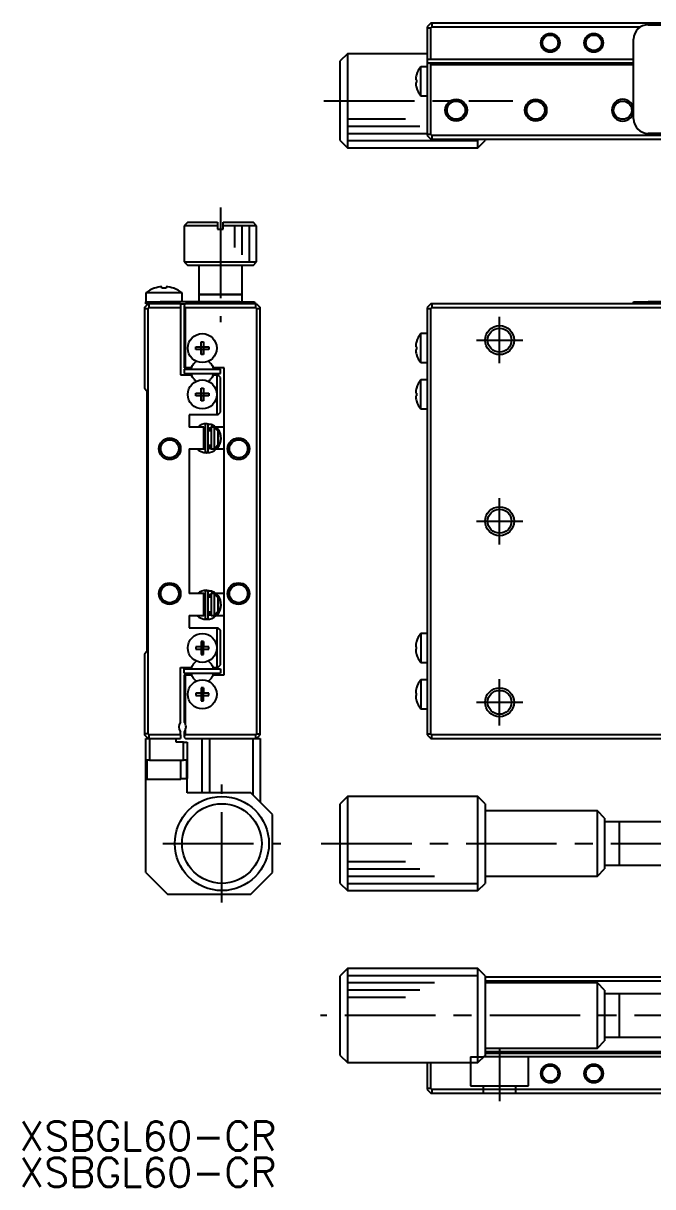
# Model space of a CAD drawing. Extents: x 14 to 364, y 13 to 174.
# Drawn here: x 14.4 to 101.4, y 13.2 to 173.8 of the extents above; entities that cross this region are included whole.
import ezdxf

# ---------------------------------------------------------------- set-up
doc = ezdxf.new("R2010")
doc.units = 0
doc.header["$LTSCALE"] = 10
doc.linetypes.add('CENTER', pattern=[2, 1.25, -0.25, 0.25, -0.25])
doc.linetypes.add('DASHED', pattern=[3.5, 2, -1.5])
doc.layers.get('0').update_dxf_attribs({"linetype": 'CONTINUOUS'})
doc.layers.add('CENTER', color=1, linetype='CENTER')
doc.styles.get("Standard").update_dxf_attribs({"font": 'txt.shx', "bigfont": '@extfont2.shx'})

msp = doc.modelspace()

# ---------------------------------------------------------------- linework, layer by layer
at = {"color": 7, "linetype": 'CONTINUOUS'}
for p, q in [((70.705071, 173.85), (70.205071, 173.35)), ((70.855071, 173.85), (70.705071, 173.85)), ((70.855071, 173.85), (70.855071, 173.35)), ((189.555071, 173.85), (70.855071, 173.85)), ((100.705071, 173.65), (113.705071, 173.65)), ((70.205071, 173.35), (70.205071, 173.2)), ((70.205071, 173.2), (70.705071, 173.2)), ((70.205071, 173.2), (70.205071, 168.85)), ((70.705071, 173.2), (70.855071, 173.35)), ((70.705071, 168.85), (70.705071, 173.2)), ((70.855071, 173.35), (99.651505, 173.35)), ((98.705071, 160.65), (98.705071, 171.65)), ((59.205071, 169.65), (58.205071, 168.65)), ((59.205071, 169.65), (59.205071, 156.65)), ((70.205071, 169.65), (59.205071, 169.65)), ((70.705071, 168.85), (70.205071, 168.85)), ((70.205071, 168.85), (70.205071, 168.15)), ((98.705071, 168.85), (70.705071, 168.85)), ((58.205071, 157.65), (58.205071, 168.65)), ((69.307071, 163.85), (69.307071, 167.85)), ((70.205071, 167.85), (69.307071, 167.85)), ((70.405071, 168.35), (70.205071, 168.15)), ((70.205071, 168.15), (70.205071, 166.65)), ((70.505071, 168.35), (70.405071, 168.35)), ((98.705071, 168.35), (70.505071, 168.35)), ((70.705071, 168.15), (70.505071, 168.35)), ((70.705071, 168.15), (98.705071, 168.15)), ((70.705071, 158.5), (70.705071, 168.15)), ((68.615212, 166.03), (68.735549, 166.03)), ((68.735549, 165.67), (68.615212, 165.67)), ((68.730926, 166.738616), (68.735549, 166.736361)), ((68.735549, 166.03), (68.735549, 165.67)), ((70.205071, 166.65), (70.205071, 165.05)), ((68.735549, 164.963639), (68.730926, 164.961384)), ((69.307071, 163.85), (70.205071, 163.85)), ((70.205071, 165.05), (70.205071, 158.5)), ((58.205071, 157.65), (59.205071, 156.65)), ((70.205071, 158.5), (70.205071, 158.35)), ((70.705071, 158.5), (70.205071, 158.5)), ((70.205071, 158.35), (70.705071, 157.85)), ((70.855071, 158.35), (70.705071, 158.5)), ((70.705071, 157.85), (70.855071, 157.85)), ((70.855071, 158.35), (70.855071, 157.85)), ((130.205071, 158.35), (70.855071, 158.35)), ((70.855071, 157.85), (189.555071, 157.85)), ((77.205071, 156.65), (77.205071, 157.85)), ((77.205071, 156.65), (78.205071, 157.65)), ((78.205071, 157.85), (78.205071, 157.65)), ((128.499198, 158.65), (100.705071, 158.65)), ((59.205071, 156.65), (77.205071, 156.65)), ((37.15, 146.4), (36.65, 145.9)), ((37.15, 146.4), (41.25, 146.4)), ((41.25, 146.4), (41.25, 145.9)), ((42.05, 146.4), (46.15, 146.4)), ((42.05, 145.9), (42.05, 146.4)), ((46.65, 145.9), (46.15, 146.4)), ((41.25, 145.9), (36.65, 145.9)), ((36.65, 145.9), (36.65, 140.9)), ((41.25, 145.9), (41.25, 145.4)), ((41.25, 145.4), (42.05, 145.4)), ((46.65, 145.9), (42.05, 145.9)), ((42.05, 145.4), (42.05, 145.9)), ((46.65, 140.9), (46.65, 145.9)), ((36.65, 140.9), (46.65, 140.9)), ((36.65, 140.9), (37.15, 140.4)), ((46.15, 140.4), (37.15, 140.4)), ((38.65, 140.4), (38.65, 136.4)), ((44.65, 136.4), (44.65, 140.4)), ((46.15, 140.4), (46.65, 140.9)), ((36.35, 136.622499), (31.35, 136.622499)), ((31.35, 136.622499), (31.35, 135.4)), ((32.533755, 137.265302), (32.5, 137.265302)), ((33.55, 137.265302), (33.55, 137.477436)), ((34.15, 137.265302), (33.55, 137.265302)), ((34.15, 137.477436), (34.15, 137.265302)), ((35.2, 137.265302), (35.166245, 137.265302)), ((36.35, 135.4), (36.35, 136.622499)), ((31.15, 134.6), (31.65, 135.1)), ((31.35, 135.1), (31.35, 135.4)), ((31.35, 135.4), (33.35, 135.4)), ((31.65, 135.1), (31.35, 135.1)), ((31.8, 135.1), (31.65, 135.1)), ((31.8, 134.6), (31.8, 135.1)), ((36.15, 135.1), (31.8, 135.1)), ((44.35, 135.4), (33.35, 135.4)), ((36.15, 135.1), (36.85, 135.1)), ((36.15, 135.1), (36.15, 134.6)), ((36.85, 135.1), (36.65, 134.9)), ((46.5, 135.1), (36.85, 135.1)), ((38.65, 136.4), (44.65, 136.4)), ((44.65, 136.4), (38.65, 136.4)), ((38.65, 136.4), (38.65, 135.4)), ((44.35, 135.4), (46.35, 135.4)), ((44.65, 135.4), (44.65, 136.4)), ((46.35, 135.4), (46.35, 135.1)), ((46.5, 135.1), (46.5, 134.6)), ((46.65, 135.1), (46.5, 135.1)), ((46.65, 135.1), (47.15, 134.6)), ((70.705071, 135.1), (70.205071, 134.6)), ((70.855071, 135.1), (70.705071, 135.1)), ((70.855071, 135.1), (70.855071, 134.6)), ((189.555071, 135.1), (70.855071, 135.1)), ((98.705071, 135.1), (98.705071, 135.4)), ((98.705071, 135.4), (100.705071, 135.4)), ((159.705071, 135.4), (100.705071, 135.4)), ((31.15, 134.6), (31.15, 134.45)), ((31.15, 134.45), (31.65, 134.45)), ((31.15, 134.45), (31.15, 123.45)), ((31.65, 134.45), (31.8, 134.6)), ((31.65, 75.75), (31.65, 134.45)), ((31.8, 134.6), (36.15, 134.6)), ((36.15, 134.6), (36.15, 125.3)), ((36.65, 134.9), (36.65, 134.8)), ((36.65, 134.8), (36.85, 134.6)), ((36.65, 134.8), (36.65, 126.3)), ((36.85, 126.3), (36.85, 134.6)), ((36.85, 134.6), (46.5, 134.6)), ((46.5, 134.6), (46.65, 134.45)), ((46.65, 134.45), (46.65, 75.75)), ((46.65, 134.45), (47.15, 134.45)), ((47.15, 134.45), (47.15, 134.6)), ((47.15, 75.75), (47.15, 134.45)), ((70.205071, 134.6), (70.205071, 134.45)), ((70.205071, 134.45), (70.705071, 134.45)), ((70.205071, 134.45), (70.205071, 129.8)), ((70.705071, 134.45), (70.855071, 134.6)), ((70.705071, 75.75), (70.705071, 134.45)), ((70.855071, 134.6), (189.555071, 134.6)), ((70.205071, 131), (69.307071, 131)), ((69.307071, 127), (69.307071, 131)), ((38.263639, 129.18), (38.97, 129.18)), ((38.263639, 128.82), (38.263639, 129.18)), ((38.97, 128.82), (38.263639, 128.82)), ((38.97, 129.886361), (39.33, 129.886361)), ((38.97, 129.18), (38.97, 129.886361)), ((38.980372, 129.169628), (38.97, 129.18)), ((38.980372, 128.830372), (38.97, 128.82)), ((38.97, 128.113639), (38.97, 128.82)), ((38.980372, 128.830372), (38.980372, 129.169628)), ((38.980372, 129.169628), (39.319628, 129.169628)), ((39.319628, 128.830372), (38.980372, 128.830372)), ((39.319628, 129.169628), (39.33, 129.18)), ((39.319628, 129.169628), (39.319628, 128.830372)), ((39.319628, 128.830372), (39.33, 128.82)), ((39.33, 129.886361), (39.33, 129.18)), ((39.33, 129.886361), (39.33, 129.18)), ((39.33, 129.18), (40.036361, 129.18)), ((39.33, 128.82), (39.33, 128.113639)), ((40.036361, 128.82), (39.33, 128.82)), ((39.33, 128.113639), (39.33, 128.82)), ((40.036361, 129.18), (40.036361, 128.82)), ((68.615212, 129.18), (68.735549, 129.18)), ((68.735549, 128.82), (68.615212, 128.82)), ((68.730926, 129.888616), (68.735549, 129.886361)), ((68.730926, 129.888616), (68.735549, 129.886361)), ((68.735549, 129.18), (68.735549, 128.82)), ((70.205071, 129.8), (70.205071, 128.2)), ((39.33, 128.113639), (38.97, 128.113639)), ((68.735549, 128.113639), (68.730926, 128.111384)), ((68.735549, 128.113639), (68.730926, 128.111384)), ((69.307071, 127), (70.205071, 127)), ((70.205071, 128.2), (70.205071, 123.4)), ((36.15, 125.3), (37.605588, 125.3)), ((36.85, 126.3), (36.65, 126.3)), ((36.65, 126.1), (36.65, 125.5)), ((36.65, 126.1), (41.65, 126.1)), ((36.65, 125.5), (41.65, 125.5)), ((37.605588, 126.3), (36.85, 126.3)), ((37.605588, 126.3), (37.775185, 126.59375)), ((37.775185, 125.00625), (37.605588, 125.3)), ((40.524815, 126.59375), (40.694412, 126.3)), ((40.694412, 125.3), (40.524815, 125.00625)), ((42.15, 126.3), (40.694412, 126.3)), ((40.694412, 125.3), (41.15, 125.3)), ((41.15, 125.3), (41.15, 122.6)), ((41.15, 125.3), (41.3, 125.3)), ((41.65, 124.95), (41.3, 125.3)), ((41.65, 125.5), (41.65, 126.1)), ((42.15, 83.9), (42.15, 126.3)), ((41.65, 120.15), (41.65, 124.95)), ((70.205071, 124.6), (69.307071, 124.6)), ((69.307071, 120.6), (69.307071, 124.6)), ((31.15, 123.45), (31.5, 123.1)), ((31.5, 123.1), (31.5, 87.1)), ((38.263639, 122.78), (38.97, 122.78)), ((38.263639, 122.42), (38.263639, 122.78)), ((38.97, 122.42), (38.263639, 122.42)), ((38.97, 123.486361), (39.33, 123.486361)), ((38.97, 122.78), (38.97, 123.486361)), ((38.980372, 122.769628), (38.97, 122.78)), ((38.980372, 122.430372), (38.97, 122.42)), ((38.97, 121.713639), (38.97, 122.42)), ((38.980372, 122.430372), (38.980372, 122.769628)), ((38.980372, 122.769628), (39.319628, 122.769628)), ((39.319628, 122.430372), (38.980372, 122.430372)), ((39.319628, 122.769628), (39.33, 122.78)), ((39.319628, 122.769628), (39.319628, 122.430372)), ((39.319628, 122.430372), (39.33, 122.42)), ((39.33, 123.486361), (39.33, 122.78)), ((39.33, 123.486361), (39.33, 122.78)), ((39.33, 122.78), (40.036361, 122.78)), ((39.33, 122.42), (39.33, 121.713639)), ((40.036361, 122.42), (39.33, 122.42)), ((39.33, 121.713639), (39.33, 122.42)), ((40.036361, 122.78), (40.036361, 122.42)), ((41.15, 122.6), (41.15, 119.8)), ((68.615212, 122.78), (68.735549, 122.78)), ((68.735549, 122.42), (68.615212, 122.42)), ((68.730926, 123.488616), (68.735549, 123.486361)), ((68.730926, 123.488616), (68.735549, 123.486361)), ((68.735549, 122.78), (68.735549, 122.42)), ((70.205071, 123.4), (70.205071, 121.8)), ((39.33, 121.713639), (38.97, 121.713639)), ((68.735549, 121.713639), (68.730926, 121.711384)), ((68.735549, 121.713639), (68.730926, 121.711384)), ((69.307071, 120.6), (70.205071, 120.6)), ((70.205071, 121.8), (70.205071, 88.4)), ((37.35, 119.8), (37.35, 118.1)), ((41.15, 119.8), (37.35, 119.8)), ((41.3, 119.8), (41.15, 119.8)), ((41.3, 119.8), (41.65, 120.15)), ((39.35, 118.1), (37.35, 118.1)), ((39.349981, 118.055994), (39.529753, 118.09355)), ((39.35, 115.1), (39.35, 118.1)), ((39.35, 117.6), (39.35, 118.1)), ((39.35, 115.6), (39.35, 117.6)), ((39.35, 115.6), (39.35, 117.6)), ((39.529816, 117.6), (39.35, 117.6)), ((39.529816, 118.333916), (39.529816, 114.783916)), ((40.472605, 118.424494), (39.782406, 118.557427)), ((39.970851, 118.402778), (39.969203, 118.402078)), ((40.004142, 118.415911), (39.970851, 118.402778)), ((39.979816, 114.783916), (39.979816, 118.333916)), ((39.979816, 117.734432), (39.980115, 117.747214)), ((40.35, 117.6), (39.979816, 117.6)), ((39.980115, 117.747214), (39.981062, 117.760674)), ((39.981062, 117.760674), (39.982657, 117.774071)), ((39.982657, 117.774071), (39.984896, 117.787374)), ((39.984896, 117.787374), (39.987774, 117.800553)), ((39.987774, 117.800553), (39.991285, 117.813577)), ((39.991285, 117.813577), (39.995421, 117.826416)), ((39.995421, 117.826416), (40.000174, 117.83904)), ((40.000174, 117.83904), (40.005535, 117.851419)), ((40.038035, 118.427364), (40.004142, 118.415911)), ((40.005535, 117.851419), (40.011491, 117.863525)), ((40.011491, 117.863525), (40.018031, 117.875328)), ((40.018031, 117.875328), (40.025141, 117.886801)), ((40.025141, 117.886801), (40.032805, 117.897914)), ((40.032805, 117.897914), (40.041008, 117.908642)), ((40.072447, 118.437108), (40.038035, 118.427364)), ((40.041008, 117.908642), (40.049731, 117.918956)), ((40.049731, 117.918956), (40.058957, 117.928831)), ((40.058957, 117.928831), (40.068664, 117.938242)), ((40.068664, 117.938242), (40.078832, 117.947163)), ((40.107295, 118.445121), (40.072447, 118.437108)), ((40.078832, 117.947163), (40.089436, 117.955572)), ((40.089436, 117.955572), (40.100453, 117.963444)), ((40.100453, 117.963444), (40.111858, 117.970758)), ((40.142492, 118.451384), (40.107295, 118.445121)), ((40.111858, 117.970758), (40.123623, 117.977494)), ((40.123623, 117.977494), (40.13572, 117.983632)), ((40.13572, 117.983632), (40.14812, 117.989154)), ((40.177953, 118.455881), (40.142492, 118.451384)), ((40.14812, 117.989154), (40.160791, 117.994043)), ((40.15, 117.990311), (40.15, 117.6)), ((40.160791, 117.994043), (40.173702, 117.998284)), ((40.173702, 117.998284), (40.186821, 118.001863)), ((40.213591, 118.458601), (40.177953, 118.455881)), ((40.186821, 118.001863), (40.200112, 118.00477)), ((40.200112, 118.00477), (40.213541, 118.006994)), ((40.213541, 118.006994), (40.227073, 118.008528)), ((40.24932, 118.459538), (40.213591, 118.458601)), ((40.227073, 118.008528), (40.240671, 118.009367)), ((40.240671, 118.009367), (40.254299, 118.009506)), ((40.285052, 118.458688), (40.24932, 118.459538)), ((40.254299, 118.009506), (40.26792, 118.008946)), ((40.26792, 118.008946), (40.281497, 118.007686)), ((40.281497, 118.007686), (40.294992, 118.00573)), ((40.320699, 118.456055), (40.285052, 118.458688)), ((40.294992, 118.00573), (40.30837, 118.003084)), ((40.30837, 118.003084), (40.321595, 117.999756)), ((40.356175, 118.451645), (40.320699, 118.456055)), ((40.321595, 117.999756), (40.33463, 117.995756)), ((40.33463, 117.995756), (40.347441, 117.991095)), ((40.347441, 117.991095), (40.35272, 117.988955)), ((40.35, 118.1), (40.35, 115.1)), ((40.85, 118.1), (40.35, 118.1)), ((40.350493, 117.991033), (40.362038, 117.98618)), ((40.391393, 118.445466), (40.356175, 118.451645)), ((40.426266, 118.437534), (40.391393, 118.445466)), ((40.46071, 118.427868), (40.426266, 118.437534)), ((40.427918, 118.1), (40.434733, 118.114132)), ((40.434733, 118.114132), (40.441574, 118.128732)), ((40.45897, 118.142141), (40.439088, 118.099998)), ((40.441574, 118.128732), (40.448404, 118.143717)), ((40.448404, 118.143717), (40.455183, 118.159002)), ((40.455183, 118.159002), (40.461872, 118.174499)), ((40.535107, 118.399333), (40.45897, 118.142141)), ((40.494637, 118.416491), (40.46071, 118.427868)), ((40.461872, 118.174499), (40.468435, 118.190122)), ((40.468435, 118.190122), (40.474833, 118.205782)), ((40.474833, 118.205782), (40.481031, 118.221389)), ((40.481031, 118.221389), (40.486993, 118.236855)), ((40.486993, 118.236855), (40.492685, 118.252092)), ((40.492685, 118.252092), (40.498075, 118.267015)), ((40.52622, 118.404162), (40.494637, 118.416491)), ((40.498075, 118.267015), (40.503133, 118.281537)), ((40.503133, 118.281537), (40.50783, 118.295578)), ((40.50783, 118.295578), (40.512139, 118.309057)), ((40.512139, 118.309057), (40.516036, 118.321898)), ((40.516036, 118.321898), (40.519498, 118.334027)), ((40.519498, 118.334027), (40.522506, 118.345377)), ((40.522506, 118.345377), (40.525044, 118.355883)), ((40.525044, 118.355883), (40.527096, 118.365484)), ((40.5284, 118.402135), (40.52622, 118.404162)), ((40.527096, 118.365484), (40.52865, 118.374128)), ((40.529765, 118.398224), (40.5284, 118.402135)), ((40.52865, 118.374128), (40.529699, 118.381764)), ((40.529699, 118.381764), (40.530236, 118.388349)), ((40.530258, 118.393846), (40.529765, 118.398224)), ((40.530236, 118.388349), (40.530258, 118.393846)), ((40.551237, 118.392343), (40.534566, 118.399494)), ((40.85, 118.045683), (40.85, 118.1)), ((40.85, 115.154317), (40.85, 118.045683)), ((40.85, 118.045683), (41.35, 117.516515)), ((42.15, 118.1), (41.027788, 118.1)), ((41.35, 117.516515), (41.35, 115.683485)), ((41.35, 115.683485), (41.35, 117.516515)), ((41.35, 115.683485), (40.85, 115.154317)), ((37.35, 115.1), (37.35, 95.1)), ((37.35, 115.1), (39.35, 115.1)), ((39.529754, 115.024597), (39.229278, 115.099647)), ((39.35, 115.1), (39.35, 115.6)), ((39.35, 115.6), (39.529816, 115.6)), ((39.979816, 115.6), (40.35, 115.6)), ((39.979839, 115.379975), (39.979816, 115.383399)), ((39.980336, 115.366488), (39.979839, 115.379975)), ((39.981483, 115.353037), (39.980336, 115.366488)), ((39.983278, 115.339654), (39.981483, 115.353037)), ((39.985717, 115.32637), (39.983278, 115.339654)), ((39.988796, 115.313216), (39.985717, 115.32637)), ((39.99251, 115.300222), (39.988796, 115.313216)), ((39.996851, 115.287418), (39.99251, 115.300222)), ((40.00181, 115.274836), (39.996851, 115.287418)), ((40.007377, 115.262505), (40.00181, 115.274836)), ((40.013542, 115.250456), (40.007377, 115.262505)), ((40.020292, 115.238717), (40.013542, 115.250456)), ((40.027613, 115.227317), (40.020292, 115.238717)), ((40.035488, 115.216286), (40.027613, 115.227317)), ((40.043902, 115.205652), (40.035488, 115.216286)), ((40.052837, 115.195441), (40.043902, 115.205652)), ((40.062271, 115.185681), (40.052837, 115.195441)), ((40.072185, 115.176398), (40.062271, 115.185681)), ((40.082555, 115.167616), (40.072185, 115.176398)), ((40.093358, 115.159361), (40.082555, 115.167616)), ((40.104567, 115.151655), (40.093358, 115.159361)), ((40.116156, 115.14452), (40.104567, 115.151655)), ((40.128095, 115.137978), (40.116156, 115.14452)), ((40.140356, 115.132046), (40.128095, 115.137978)), ((40.152907, 115.126743), (40.140356, 115.132046)), ((40.15, 115.6), (40.15, 115.127521)), ((40.165716, 115.122085), (40.152907, 115.126743)), ((40.178749, 115.118085), (40.165716, 115.122085)), ((40.191971, 115.114757), (40.178749, 115.118085)), ((40.205349, 115.112109), (40.191971, 115.114757)), ((40.218845, 115.110152), (40.205349, 115.112109)), ((40.232423, 115.108889), (40.218845, 115.110152)), ((40.246046, 115.108325), (40.232423, 115.108889)), ((40.259677, 115.108462), (40.246046, 115.108325)), ((40.27328, 115.109299), (40.259677, 115.108462)), ((40.286818, 115.110832), (40.27328, 115.109299)), ((40.300253, 115.113056), (40.286818, 115.110832)), ((40.313551, 115.115965), (40.300253, 115.113056)), ((40.326676, 115.119548), (40.313551, 115.115965)), ((40.339594, 115.123794), (40.326676, 115.119548)), ((40.35272, 115.128876), (40.339594, 115.123794)), ((40.35, 115.1), (40.85, 115.1)), ((40.469847, 114.692842), (40.52622, 114.713669)), ((40.525737, 114.714617), (40.546744, 114.723542)), ((40.85, 115.1), (40.85, 115.154317)), ((41.121027, 115.1), (41.121128, 115.1)), ((41.121168, 115.1), (42.15, 115.1)), ((39.35, 95.1), (37.35, 95.1)), ((39.349981, 95.055994), (39.529753, 95.09355)), ((39.35, 92.1), (39.35, 95.1)), ((39.35, 94.6), (39.35, 95.1)), ((39.529816, 95.333916), (39.529816, 91.783916)), ((40.472605, 95.424494), (39.782406, 95.557427)), ((39.970851, 95.402778), (39.969203, 95.402078)), ((40.004142, 95.415911), (39.970851, 95.402778)), ((39.979816, 91.783916), (39.979816, 95.333916)), ((39.981062, 94.760674), (39.982657, 94.774071)), ((39.982657, 94.774071), (39.984896, 94.787374)), ((39.984896, 94.787374), (39.987774, 94.800553)), ((39.987774, 94.800553), (39.991285, 94.813577)), ((39.991285, 94.813577), (39.995421, 94.826416)), ((39.995421, 94.826416), (40.000174, 94.83904)), ((40.000174, 94.83904), (40.005535, 94.851419)), ((40.038035, 95.427364), (40.004142, 95.415911)), ((40.005535, 94.851419), (40.011491, 94.863525)), ((40.011491, 94.863525), (40.018031, 94.875328)), ((40.018031, 94.875328), (40.025141, 94.886801)), ((40.025141, 94.886801), (40.032805, 94.897914)), ((40.032805, 94.897914), (40.041008, 94.908642)), ((40.072447, 95.437108), (40.038035, 95.427364)), ((40.041008, 94.908642), (40.049731, 94.918956)), ((40.049731, 94.918956), (40.058957, 94.928831)), ((40.058957, 94.928831), (40.068664, 94.938242)), ((40.068664, 94.938242), (40.078832, 94.947163)), ((40.107295, 95.445121), (40.072447, 95.437108)), ((40.078832, 94.947163), (40.089436, 94.955572)), ((40.089436, 94.955572), (40.100453, 94.963444)), ((40.100453, 94.963444), (40.111858, 94.970758)), ((40.142492, 95.451384), (40.107295, 95.445121)), ((40.111858, 94.970758), (40.123623, 94.977494)), ((40.123623, 94.977494), (40.13572, 94.983632)), ((40.13572, 94.983632), (40.14812, 94.989154)), ((40.177953, 95.455881), (40.142492, 95.451384)), ((40.14812, 94.989154), (40.160791, 94.994043)), ((40.15, 94.990311), (40.15, 94.6)), ((40.160791, 94.994043), (40.173702, 94.998284)), ((40.173702, 94.998284), (40.186821, 95.001863)), ((40.213591, 95.458601), (40.177953, 95.455881)), ((40.186821, 95.001863), (40.200112, 95.00477)), ((40.200112, 95.00477), (40.213541, 95.006994)), ((40.213541, 95.006994), (40.227073, 95.008528)), ((40.24932, 95.459538), (40.213591, 95.458601)), ((40.227073, 95.008528), (40.240671, 95.009367)), ((40.240671, 95.009367), (40.254299, 95.009506)), ((40.285052, 95.458688), (40.24932, 95.459538)), ((40.254299, 95.009506), (40.26792, 95.008946)), ((40.26792, 95.008946), (40.281497, 95.007686)), ((40.281497, 95.007686), (40.294992, 95.00573)), ((40.320699, 95.456055), (40.285052, 95.458688)), ((40.294992, 95.00573), (40.30837, 95.003084)), ((40.30837, 95.003084), (40.321595, 94.999756)), ((40.356175, 95.451645), (40.320699, 95.456055)), ((40.321595, 94.999756), (40.33463, 94.995756)), ((40.33463, 94.995756), (40.347441, 94.991095)), ((40.347441, 94.991095), (40.35272, 94.988955)), ((40.35, 95.1), (40.35, 92.1)), ((40.85, 95.1), (40.35, 95.1)), ((40.355008, 94.989148), (40.367472, 94.983856)), ((40.391393, 95.445466), (40.356175, 95.451645)), ((40.426266, 95.437534), (40.391393, 95.445466)), ((40.46071, 95.427868), (40.426266, 95.437534)), ((40.427918, 95.1), (40.434716, 95.114098)), ((40.434716, 95.114098), (40.441542, 95.128662)), ((40.45897, 95.142141), (40.439088, 95.099998)), ((40.441542, 95.128662), (40.448355, 95.143608)), ((40.448355, 95.143608), (40.455118, 95.158854)), ((40.455118, 95.158854), (40.461793, 95.174313)), ((40.535107, 95.399333), (40.45897, 95.142141)), ((40.494637, 95.416491), (40.46071, 95.427868)), ((40.461793, 95.174313), (40.468342, 95.189897)), ((40.468342, 95.189897), (40.474728, 95.205519)), ((40.474728, 95.205519), (40.480914, 95.221091)), ((40.480914, 95.221091), (40.486867, 95.236524)), ((40.486867, 95.236524), (40.492552, 95.251731)), ((40.492552, 95.251731), (40.497938, 95.266626)), ((40.52622, 95.404162), (40.494637, 95.416491)), ((40.497938, 95.266626), (40.502993, 95.281127)), ((40.502993, 95.281127), (40.50769, 95.295149)), ((40.50769, 95.295149), (40.512001, 95.308615)), ((40.512001, 95.308615), (40.515903, 95.321449)), ((40.515903, 95.321449), (40.519374, 95.333577)), ((40.519374, 95.333577), (40.522393, 95.344931)), ((40.522393, 95.344931), (40.524944, 95.355448)), ((40.524944, 95.355448), (40.527013, 95.365068)), ((40.52844, 95.402067), (40.52622, 95.404162)), ((40.527013, 95.365068), (40.528587, 95.373737)), ((40.529807, 95.398004), (40.52844, 95.402067)), ((40.551237, 95.392343), (40.528553, 95.402028)), ((40.528587, 95.373737), (40.529658, 95.381405)), ((40.529658, 95.381405), (40.53022, 95.388029)), ((40.53027, 95.393573), (40.529807, 95.398004)), ((40.53022, 95.388029), (40.53027, 95.393573)), ((40.85, 95.045683), (40.85, 95.1)), ((40.85, 92.154317), (40.85, 95.045683)), ((40.85, 95.045683), (41.35, 94.516515)), ((42.15, 95.1), (41.027788, 95.1)), ((39.35, 92.6), (39.35, 94.6)), ((39.35, 92.6), (39.35, 94.6)), ((39.529816, 94.6), (39.35, 94.6)), ((39.979816, 94.734432), (39.980115, 94.747214)), ((40.35, 94.6), (39.979816, 94.6)), ((39.980115, 94.747214), (39.981062, 94.760674)), ((41.35, 94.516515), (41.35, 92.683485)), ((41.35, 92.683485), (41.35, 94.516515)), ((37.35, 92.1), (37.35, 90.4)), ((37.35, 92.1), (39.35, 92.1)), ((39.529754, 92.024597), (39.229278, 92.099647)), ((39.35, 92.1), (39.35, 92.6)), ((39.35, 92.6), (39.529816, 92.6)), ((39.979816, 92.6), (40.35, 92.6)), ((39.979839, 92.379975), (39.979816, 92.383399)), ((39.980336, 92.366488), (39.979839, 92.379975)), ((39.981483, 92.353037), (39.980336, 92.366488)), ((39.983278, 92.339654), (39.981483, 92.353037)), ((39.985717, 92.32637), (39.983278, 92.339654)), ((39.988796, 92.313216), (39.985717, 92.32637)), ((39.99251, 92.300222), (39.988796, 92.313216)), ((39.996851, 92.287418), (39.99251, 92.300222)), ((40.00181, 92.274836), (39.996851, 92.287418)), ((40.007377, 92.262505), (40.00181, 92.274836)), ((40.013542, 92.250456), (40.007377, 92.262505)), ((40.020292, 92.238717), (40.013542, 92.250456)), ((40.027613, 92.227317), (40.020292, 92.238717)), ((40.035488, 92.216286), (40.027613, 92.227317)), ((40.043902, 92.205652), (40.035488, 92.216286)), ((40.052837, 92.195441), (40.043902, 92.205652)), ((40.062271, 92.185681), (40.052837, 92.195441)), ((40.072185, 92.176398), (40.062271, 92.185681)), ((40.082555, 92.167616), (40.072185, 92.176398)), ((40.093358, 92.159361), (40.082555, 92.167616)), ((40.104567, 92.151655), (40.093358, 92.159361)), ((40.116156, 92.14452), (40.104567, 92.151655)), ((40.128095, 92.137978), (40.116156, 92.14452)), ((40.140356, 92.132046), (40.128095, 92.137978)), ((40.152907, 92.126743), (40.140356, 92.132046)), ((40.15, 92.6), (40.15, 92.127521)), ((40.165716, 92.122085), (40.152907, 92.126743)), ((40.178749, 92.118085), (40.165716, 92.122085)), ((40.191971, 92.114757), (40.178749, 92.118085)), ((40.205349, 92.112109), (40.191971, 92.114757)), ((40.218845, 92.110152), (40.205349, 92.112109)), ((40.232423, 92.108889), (40.218845, 92.110152)), ((40.246046, 92.108325), (40.232423, 92.108889)), ((40.259677, 92.108462), (40.246046, 92.108325)), ((40.27328, 92.109299), (40.259677, 92.108462)), ((40.286818, 92.110832), (40.27328, 92.109299)), ((40.300253, 92.113056), (40.286818, 92.110832)), ((40.313551, 92.115965), (40.300253, 92.113056)), ((40.326676, 92.119548), (40.313551, 92.115965)), ((40.339594, 92.123794), (40.326676, 92.119548)), ((40.35272, 92.128876), (40.339594, 92.123794)), ((40.35, 92.1), (40.85, 92.1)), ((40.469847, 91.692842), (40.52622, 91.713669)), ((40.525737, 91.714617), (40.546744, 91.723542)), ((40.531247, 91.71785), (40.534874, 91.718464)), ((41.35, 92.683485), (40.85, 92.154317)), ((40.85, 92.1), (40.85, 92.154317)), ((41.121027, 92.1), (41.121128, 92.1)), ((41.121168, 92.1), (42.15, 92.1)), ((37.35, 90.4), (41.15, 90.4)), ((41.15, 90.4), (41.15, 87.6)), ((41.15, 90.4), (41.3, 90.4)), ((41.65, 90.05), (41.3, 90.4)), ((41.65, 85.25), (41.65, 90.05)), ((39.33, 88.486361), (38.97, 88.486361)), ((38.97, 88.486361), (38.97, 87.78)), ((39.33, 87.78), (39.33, 88.486361)), ((39.33, 88.486361), (39.33, 87.78)), ((68.735549, 88.486361), (68.730926, 88.488616)), ((68.735549, 88.486361), (68.730926, 88.488616)), ((70.205071, 89.6), (69.307071, 89.6)), ((69.307071, 89.6), (69.307071, 85.6)), ((70.205071, 88.4), (70.205071, 86.8)), ((31.5, 87.1), (31.15, 86.75)), ((31.15, 86.75), (31.15, 75.75)), ((38.97, 87.78), (38.263639, 87.78)), ((38.263639, 87.78), (38.263639, 87.42)), ((38.263639, 87.42), (38.97, 87.42)), ((38.980372, 87.769628), (38.97, 87.78)), ((38.980372, 87.430372), (38.97, 87.42)), ((38.97, 87.42), (38.97, 86.713639)), ((38.980372, 87.769628), (38.980372, 87.430372)), ((39.319628, 87.769628), (38.980372, 87.769628)), ((38.980372, 87.430372), (39.319628, 87.430372)), ((39.319628, 87.769628), (39.33, 87.78)), ((39.319628, 87.430372), (39.319628, 87.769628)), ((39.319628, 87.430372), (39.33, 87.42)), ((40.036361, 87.78), (39.33, 87.78)), ((39.33, 86.713639), (39.33, 87.42)), ((39.33, 87.42), (40.036361, 87.42)), ((39.33, 86.713639), (39.33, 87.42)), ((40.036361, 87.42), (40.036361, 87.78)), ((41.15, 87.6), (41.15, 84.9)), ((68.735549, 87.78), (68.615212, 87.78)), ((68.615212, 87.42), (68.735549, 87.42)), ((68.735549, 87.42), (68.735549, 87.78)), ((70.205071, 86.8), (70.205071, 82)), ((37.605588, 84.9), (37.775185, 85.19375)), ((38.97, 86.713639), (39.33, 86.713639)), ((40.524815, 85.19375), (40.694412, 84.9)), ((41.3, 84.9), (41.65, 85.25)), ((68.730926, 86.711384), (68.735549, 86.713639)), ((68.730926, 86.711384), (68.735549, 86.713639)), ((69.307071, 85.6), (70.205071, 85.6)), ((36.15, 84.9), (37.605588, 84.9)), ((36.15, 77.361438), (36.15, 84.9)), ((36.65, 84.1), (36.65, 84.7)), ((36.65, 84.7), (41.65, 84.7)), ((36.65, 84.1), (41.65, 84.1)), ((36.65, 83.9), (36.65, 77.361438)), ((36.65, 83.9), (36.85, 83.9)), ((36.85, 77.01225), (36.85, 83.9)), ((36.85, 83.9), (37.605588, 83.9)), ((37.775185, 83.60625), (37.605588, 83.9)), ((40.694412, 83.9), (40.524815, 83.60625)), ((40.694412, 84.9), (41.15, 84.9)), ((40.694412, 83.9), (42.15, 83.9)), ((41.3, 84.9), (41.15, 84.9)), ((41.65, 84.7), (41.65, 84.1)), ((39.33, 82.086361), (38.97, 82.086361)), ((38.97, 82.086361), (38.97, 81.38)), ((39.33, 81.38), (39.33, 82.086361)), ((39.33, 82.086361), (39.33, 81.38)), ((68.735549, 82.086361), (68.730926, 82.088616)), ((68.735549, 82.086361), (68.730926, 82.088616)), ((70.205071, 83.2), (69.307071, 83.2)), ((69.307071, 83.2), (69.307071, 79.2)), ((70.205071, 82), (70.205071, 80.4)), ((38.97, 81.38), (38.263639, 81.38)), ((38.263639, 81.38), (38.263639, 81.02)), ((38.263639, 81.02), (38.97, 81.02)), ((38.980372, 81.369628), (38.97, 81.38)), ((38.980372, 81.030372), (38.97, 81.02)), ((38.97, 81.02), (38.97, 80.313639)), ((38.980372, 81.369628), (38.980372, 81.030372)), ((39.319628, 81.369628), (38.980372, 81.369628)), ((38.980372, 81.030372), (39.319628, 81.030372)), ((39.319628, 81.369628), (39.33, 81.38)), ((39.319628, 81.030372), (39.319628, 81.369628)), ((39.319628, 81.030372), (39.33, 81.02)), ((40.036361, 81.38), (39.33, 81.38)), ((39.33, 80.313639), (39.33, 81.02)), ((39.33, 81.02), (40.036361, 81.02)), ((39.33, 80.313639), (39.33, 81.02)), ((40.036361, 81.02), (40.036361, 81.38)), ((68.735549, 81.38), (68.615212, 81.38)), ((68.615212, 81.02), (68.735549, 81.02)), ((68.735549, 81.02), (68.735549, 81.38)), ((70.205071, 80.4), (70.205071, 75.75)), ((38.97, 80.313639), (39.33, 80.313639)), ((68.730926, 80.311384), (68.735549, 80.313639)), ((68.730926, 80.311384), (68.735549, 80.313639)), ((69.307071, 79.2), (70.205071, 79.2)), ((31.15, 75.75), (31.15, 75.6)), ((31.65, 75.75), (31.15, 75.75)), ((31.65, 75.1), (31.15, 75.6)), ((31.8, 75.6), (31.65, 75.75)), ((36.15, 75.6), (31.8, 75.6)), ((31.8, 75.1), (31.8, 75.6)), ((36.15, 75.6), (36.15, 76.038562)), ((36.15, 75.6), (36.15, 75.1)), ((36.65, 76.038562), (36.65, 75.4)), ((36.85, 75.6), (36.65, 75.4)), ((36.85, 75.6), (36.85, 76.38775)), ((46.5, 75.6), (36.85, 75.6)), ((46.65, 75.75), (46.5, 75.6)), ((46.5, 75.6), (46.5, 75.1)), ((46.65, 75.75), (47.15, 75.75)), ((46.65, 75.1), (47.15, 75.6)), ((47.15, 75.6), (47.15, 75.75)), ((70.205071, 75.75), (70.205071, 75.6)), ((70.205071, 75.75), (70.705071, 75.75)), ((70.205071, 75.6), (70.705071, 75.1)), ((70.855071, 75.6), (70.705071, 75.75)), ((189.555071, 75.6), (70.855071, 75.6)), ((70.855071, 75.1), (70.855071, 75.6)), ((31.35, 72.1), (31.35, 75.1)), ((31.35, 75.1), (31.65, 75.1)), ((31.65, 75.1), (31.8, 75.1)), ((31.8, 75.1), (36.15, 75.1)), ((31.85, 75.1), (31.85, 72.1)), ((35.55, 74.6), (35.55, 75.1)), ((36.55, 74.6), (35.55, 74.6)), ((36.55, 72.1), (36.55, 74.6)), ((36.55, 74.6), (37.05, 74.6)), ((36.65, 75.4), (36.65, 75.3)), ((36.65, 75.3), (36.85, 75.1)), ((36.85, 75.1), (46.5, 75.1)), ((37.05, 74.6), (37.05, 72.1)), ((39.15, 67.6), (39.15, 75.1)), ((40.15, 75.1), (40.15, 67.6)), ((46.15, 67.3), (46.15, 75.1)), ((46.5, 75.1), (46.65, 75.1)), ((46.65, 75.1), (47.15, 75.1)), ((47.15, 75.1), (47.15, 66.3)), ((70.705071, 75.1), (70.855071, 75.1)), ((70.855071, 75.1), (148.705071, 75.1)), ((31.85, 72.1), (31.35, 72.1)), ((31.35, 69.6), (31.35, 72.1)), ((31.419179, 72.1), (31.419179, 69.6)), ((31.5, 72.1), (31.5, 69.5)), ((31.85, 72.1), (36.55, 72.1)), ((36.2, 69.5), (36.2, 72.1)), ((37.05, 72.1), (36.55, 72.1)), ((37.009736, 69.6), (37.009736, 72.1)), ((37.05, 72.1), (37.05, 69.6)), ((31.419179, 69.6), (31.35, 69.6)), ((31.35, 56.6), (31.35, 69.6)), ((31.419179, 69.6), (31.5, 69.6)), ((31.5, 69.5), (33.85, 69.5)), ((33.85, 69.5), (36.2, 69.5)), ((36.2, 69.6), (37.009736, 69.6)), ((37.05, 69.6), (37.009736, 69.6)), ((37.05, 67.6), (37.05, 69.6)), ((45.85, 67.6), (37.05, 67.6)), ((48.85, 64.6), (45.85, 67.6)), ((59.205071, 67.1), (58.205071, 66.1)), ((58.205071, 60.6), (58.205071, 66.1)), ((58.205071, 55.1), (58.205071, 66.1)), ((77.205071, 67.1), (59.205071, 67.1)), ((59.205071, 67.1), (59.205071, 54.1)), ((78.205071, 66.1), (77.205071, 67.1)), ((77.205071, 54.1), (77.205071, 67.1)), ((78.205071, 66.1), (78.205071, 55.1)), ((48.85, 56.6), (48.85, 64.6)), ((93.705071, 65.1), (78.205071, 65.1)), ((94.705071, 64.1), (93.705071, 65.1)), ((93.705071, 56.1), (93.705071, 65.1)), ((94.705071, 64.1), (94.705071, 57.1)), ((96.705071, 63.6), (94.705071, 63.6)), ((96.705071, 63.6), (96.700071, 63.6)), ((96.705071, 63.600005), (96.705071, 57.599995)), ((96.710071, 63.6), (96.705071, 63.6)), ((114.205071, 63.6), (96.705071, 63.6)), ((58.205071, 55.1), (58.205071, 60.6)), ((31.35, 56.6), (34.35, 53.6)), ((45.85, 53.6), (48.85, 56.6)), ((93.705071, 56.1), (94.705071, 57.1)), ((94.705071, 57.6), (96.705071, 57.6)), ((96.700071, 57.6), (96.705071, 57.6)), ((96.705071, 57.6), (96.710071, 57.6)), ((96.705071, 57.6), (114.205071, 57.6)), ((58.205071, 55.1), (59.205071, 54.1)), ((77.205071, 54.1), (78.205071, 55.1)), ((78.205071, 56.1), (93.705071, 56.1)), ((34.35, 53.6), (45.85, 53.6)), ((59.205071, 54.1), (77.205071, 54.1)), ((59.205071, 43.35), (58.205071, 42.35)), ((58.205071, 31.35), (58.205071, 42.35)), ((59.205071, 43.35), (59.205071, 30.35)), ((77.205071, 43.35), (59.205071, 43.35)), ((77.205071, 30.35), (77.205071, 43.35)), ((78.205071, 42.35), (77.205071, 43.35)), ((78.205071, 42.35), (78.205071, 31.35)), ((119.205071, 42.15), (78.205071, 42.15)), ((78.205071, 41.65), (114.305071, 41.65)), ((93.705071, 41.35), (78.205071, 41.35)), ((93.705071, 32.35), (93.705071, 41.35)), ((94.705071, 40.35), (93.705071, 41.35)), ((94.705071, 40.35), (94.705071, 33.35)), ((96.710071, 39.85), (94.705071, 39.85)), ((114.205051, 39.85), (96.700071, 39.85)), ((96.705071, 39.850005), (96.705071, 36.85)), ((96.705071, 39.850005), (96.705071, 33.849995)), ((96.705071, 36.85), (96.705071, 33.849995)), ((94.705071, 33.85), (96.705071, 33.85)), ((96.700071, 33.85), (96.705071, 33.85)), ((96.705071, 33.85), (96.710071, 33.85)), ((96.705071, 33.85), (114.205051, 33.85)), ((78.205071, 32.35), (93.705071, 32.35)), ((93.705071, 32.35), (94.705071, 33.35)), ((58.205071, 31.35), (59.205071, 30.35)), ((77.205071, 30.35), (78.205071, 31.35)), ((110.705071, 31.15), (78.005071, 31.15)), ((111.005071, 31.85), (78.205071, 31.85)), ((78.205071, 31.65), (110.805071, 31.65)), ((59.205071, 30.35), (77.205071, 30.35)), ((70.205071, 30.35), (70.205071, 26.8)), ((70.705071, 26.8), (70.705071, 30.35)), ((70.205071, 26.8), (70.205071, 26.65)), ((70.705071, 26.8), (70.205071, 26.8)), ((70.205071, 26.65), (70.705071, 26.15)), ((70.855071, 26.65), (70.705071, 26.8)), ((70.705071, 26.15), (70.855071, 26.15)), ((70.855071, 26.65), (70.855071, 26.15)), ((110.905071, 26.65), (70.855071, 26.65)), ((70.855071, 26.15), (189.555071, 26.15))]:
    msp.add_line(p, q, dxfattribs=at)
at = {"color": 3, "linetype": 'CONTINUOUS'}
for p, q in [((59.205071, 160.65), (67.205071, 160.65)), ((59.205071, 159.65), (69.205071, 159.65)), ((59.205071, 158.65), (70.205071, 158.65)), ((59.205071, 157.65), (77.205071, 157.65)), ((43.65, 142.9), (43.65, 145.9)), ((44.65, 141.9), (44.65, 145.9)), ((45.65, 140.9), (45.65, 145.9)), ((59.205071, 58.1), (67.205071, 58.1)), ((59.205071, 57.1), (69.205071, 57.1)), ((59.205071, 56.1), (71.205071, 56.1)), ((59.205071, 55.1), (77.205071, 55.1)), ((77.205071, 42.35), (59.205071, 42.35)), ((71.205071, 41.35), (59.205071, 41.35)), ((69.205071, 40.35), (59.205071, 40.35)), ((67.205071, 39.35), (59.205071, 39.35))]:
    msp.add_line(p, q, dxfattribs=at)
at = {"color": 3, "linetype": 'DASHED'}
for p, q in [((76.205071, 31.15), (76.205071, 27.15)), ((76.205071, 31.15), (78.005071, 31.15)), ((84.205071, 27.15), (84.205071, 31.15)), ((76.205071, 27.15), (84.205071, 27.15)), ((77.955071, 27.15), (77.955071, 26.15)), ((82.455071, 26.15), (82.455071, 27.15))]:
    msp.add_line(p, q, dxfattribs=at)
at = {"color": 3, "linetype": 'CONTINUOUS'}
for centre, radius in [((87.205071, 171.15), 1.3), ((93.205071, 171.15), 1.3), ((74.205071, 161.85), 1.5), ((85.205071, 161.85), 1.5), ((80.205071, 130.1), 2), ((34.65, 115.1), 1.5), ((44.15, 115.1), 1.5), ((80.205071, 105.1), 2), ((34.65, 95.1), 1.5), ((44.15, 95.1), 1.5), ((80.205071, 80.1), 2), ((87.205071, 28.85), 1.3), ((93.205071, 28.85), 1.3)]:
    msp.add_circle(centre, radius, dxfattribs=at)
at = {"color": 7, "linetype": 'CONTINUOUS'}
for centre, radius in [((87.205071, 171.15), 1.075), ((93.205071, 171.15), 1.075), ((74.205071, 161.85), 1.25), ((85.205071, 161.85), 1.25), ((97.205071, 161.85), 1.25), ((80.205071, 130.1), 1.65), ((39.15, 129), 2), ((39.15, 122.6), 2), ((34.65, 115.1), 1.25), ((44.15, 115.1), 1.25), ((80.205071, 105.1), 1.65), ((34.65, 95.1), 1.25), ((44.15, 95.1), 1.25), ((39.15, 87.6), 2), ((39.15, 81.2), 2), ((80.205071, 80.1), 1.65), ((41.85, 60.6), 6.5), ((41.85, 60.6), 5.5), ((87.205071, 28.85), 1.075), ((93.205071, 28.85), 1.075)]:
    msp.add_circle(centre, radius, dxfattribs=at)
for centre, radius, start, end in [((100.705071, 171.65), 2, 90, 180), ((71.805071, 165.85), 3.2, 141.317813, 163.877467), ((71.805071, 165.85), 3.194933, 163.893288, 176.770291), ((71.805071, 165.85), 3.194933, 183.229709, 196.106712), ((71.805071, 165.85), 3.2, 196.122533, 218.682187), ((100.705071, 160.65), 2, 180, 270), ((33.85, 133.5), 4, 109.724634, 128.682187), ((33.85, 133.5), 3.988734, 94.313394, 109.268203), ((33.85, 133.5), 3.988734, 70.731797, 85.686606), ((33.85, 133.5), 4, 51.317813, 70.275366), ((71.805071, 129), 3.2, 141.317813, 163.877467), ((71.805071, 129), 3.194933, 163.893288, 176.770291), ((71.805071, 129), 3.194933, 183.229709, 196.106712), ((39.15, 125.8), 1.5875, 135, 150), ((39.15, 125.799999), 1.5875, 120.433182, 135.000249), ((39.264905, 125.685095), 1.75, 121.881533, 135), ((39.15, 125.799999), 1.5875, 44.999751, 59.566818), ((39.035095, 125.685095), 1.75, 45, 58.118467), ((39.15, 125.8), 1.5875, 30, 45), ((71.805071, 129), 3.2, 196.122533, 218.682187), ((39.15, 125.799999), 1.5875, 149.999969, 169.10691), ((39.15, 125.799999), 1.5875, 190.893016, 210), ((39.15, 125.799999), 1.5875, 10.89309, 30), ((39.15, 125.799999), 1.5875, 330.000031, 349.106984), ((39.15, 125.8), 1.5875, 210, 225), ((39.264905, 125.914905), 1.75, 225, 238.118467), ((39.15, 125.799999), 1.5875, 225.000249, 239.566737), ((39.15, 125.799999), 1.5875, 300.433263, 314.999751), ((39.035095, 125.914905), 1.75, 301.881533, 315), ((39.15, 125.8), 1.5875, 315, 330), ((71.805071, 122.6), 3.2, 141.317813, 163.877467), ((71.805071, 122.6), 3.194933, 163.893288, 176.770291), ((71.805071, 122.6), 3.194933, 183.229709, 196.106712), ((71.805071, 122.6), 3.2, 196.122533, 218.682187), ((39.756637, 116.553461), 2.004254, 90.897596, 129.480187), ((39.754816, 118.333916), 0.225, 0, 180), ((39.75458, 116.559056), 1.9989, 270.829311, 67.300294), ((39.753328, 116.554927), 1.994674, 226.85427, 269.186876), ((39.754816, 114.783916), 0.225, 180, 0), ((39.756637, 93.553461), 2.004254, 90.897596, 129.480187), ((39.754816, 95.333916), 0.225, 0, 180), ((39.75458, 93.559056), 1.9989, 270.829311, 67.300294), ((39.753328, 93.554927), 1.994674, 226.85427, 269.186876), ((39.754816, 91.783916), 0.225, 180, 0), ((71.805071, 87.6), 3.194933, 163.893288, 176.770291), ((71.805071, 87.6), 3.2, 141.317813, 163.877467), ((71.805071, 87.6), 3.194933, 183.229709, 196.106712), ((39.15, 84.400001), 1.5875, 150.000031, 169.106984), ((39.15, 84.4), 1.5875, 135, 150), ((39.264905, 84.285095), 1.75, 121.881533, 135), ((39.15, 84.400001), 1.5875, 120.433263, 134.999751), ((39.15, 84.400001), 1.5875, 44.999974, 59.566737), ((39.035095, 84.285095), 1.75, 45, 58.118467), ((39.15, 84.4), 1.5875, 30, 45), ((39.15, 84.400001), 1.5875, 10.893016, 30), ((71.805071, 87.6), 3.2, 196.122533, 218.682187), ((39.15, 84.400001), 1.5875, 190.89309, 210), ((39.15, 84.4), 1.5875, 210, 225), ((39.15, 84.4), 1.5875, 315, 330), ((39.15, 84.400001), 1.5875, 329.999969, 349.10691), ((39.264905, 84.514905), 1.75, 225, 238.118467), ((39.15, 84.400001), 1.5875, 225.000026, 239.566818), ((39.15, 84.400001), 1.5875, 300.433182, 315.000249), ((39.035095, 84.514905), 1.75, 301.881533, 315), ((71.805071, 81.2), 3.194933, 163.893288, 176.770291), ((71.805071, 81.2), 3.2, 141.317813, 163.877467), ((71.805071, 81.2), 3.194933, 183.229709, 196.106712), ((71.805071, 81.2), 3.2, 196.122533, 218.682187), ((36.9, 76.7), 1, 138.590378, 221.409622), ((35.9, 76.7), 1, 18.194872, 41.409622), ((35.9, 76.7), 1, 318.590378, 341.805128), ((35.9, 76.7), 1, 341.805128, 18.194872)]:
    msp.add_arc(centre, radius, start, end, dxfattribs=at)
at = {"color": 3, "linetype": 'CONTINUOUS'}
for start, end in [(0, 270), (270, 0)]:
    msp.add_arc((97.205071, 161.85), 1.5, start, end, dxfattribs=at)
at = {"layer": 'CENTER', "color": 1, "linetype": 'CENTER'}
for p, q in [((55.94, 163.15), (82.05, 163.15)), ((41.65, 148.41), (41.65, 132.59)), ((80.205071, 126.9), (80.205071, 133.3)), ((77.005071, 130.1), (83.405071, 130.1)), ((80.205071, 101.9), (80.205071, 108.3)), ((77.005071, 105.1), (83.405071, 105.1)), ((80.205071, 76.9), (80.205071, 83.3)), ((77.005071, 80.1), (83.405071, 80.1)), ((41.85, 52.45), (41.85, 68.75)), ((33.7, 60.6), (50, 60.6)), ((55.58, 60.6), (151.83, 60.6)), ((151.34, 36.85), (55.46, 36.85)), ((80.205071, 32.35), (80.205071, 25.02))]:
    msp.add_line(p, q, dxfattribs=at)

# ---------------------------------------------------------------- texts
at = {"color": 7, "linetype": 'CONTINUOUS'}
for p in [(13.906858, 18.216667), (13.906858, 13.216667)]:
    msp.add_text('XSBGL60-CR', height=4, dxfattribs=at).set_placement(p)

doc.saveas('drawing.dxf')
